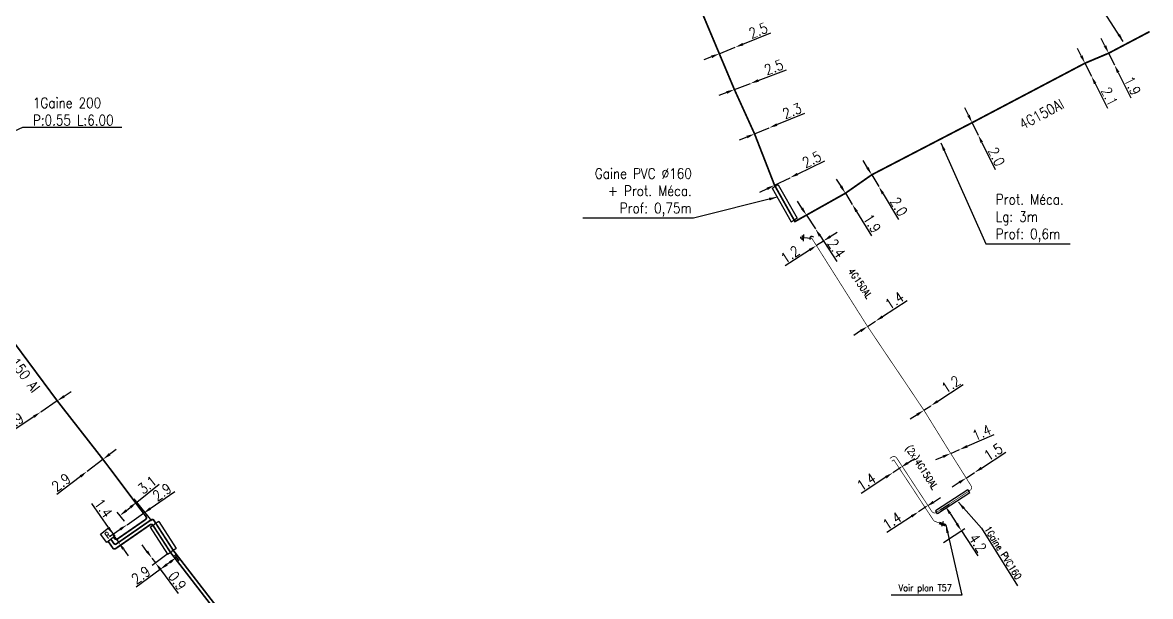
# Model space of a CAD drawing. Header units: millimetres. Extents: x 80000 to 81010, y 144000 to 145002.
# Drawn here: x 80836.8 to 81000.1, y 144500.2 to 144583.4 of the extents above; entities that cross this region are included whole.
import ezdxf
from ezdxf.enums import TextEntityAlignment as Align

# ---------------------------------------------------------------- set-up
doc = ezdxf.new("R2010")
doc.units = ezdxf.units.MM
doc.header["$PDMODE"] = 34
doc.linetypes.add('B_ST_AL', pattern=[2000, 1000, 1000])
doc.linetypes.add('CENTER2', pattern=[28.575000000000003, 19.05, -3.175, 3.175, -3.175])
doc.layers.get('0').update_dxf_attribs({"linetype": 'CONTINUOUS'})
doc.layers.get('Defpoints').update_dxf_attribs({"linetype": 'CONTINUOUS'})
for name, color, linetype in [('B_100', 3, 'CONTINUOUS'), ('B_200', 7, 'CONTINUOUS'), ('B_300', 7, 'CONTINUOUS'), ('B_400', 7, 'CONTINUOUS'), ('B_420', 7, 'CONTINUOUS'), ('B_930', 7, 'CENTER2')]:
    doc.layers.add(name, color=color, linetype=linetype)
doc.styles.add('M_ROMANS', font='ROMANS.shx', dxfattribs={"width": 0.75})
doc.styles.get("Standard").update_dxf_attribs({"font": 'romans.shx', "width": 0.85})
doc.dimstyles.get("Standard").update_dxf_attribs({"dimtxt": 1.5, "dimasz": 1.2, "dimexe": 0.625, "dimexo": 0.625, "dimgap": 0.25, "dimtad": 1, "dimdec": 1, "dimzin": 0, "dimdsep": 46, "dimtxsty": 'Standard', "dimcen": -0.5, "dimadec": 0, "dimazin": 0, "dimtfac": 1, "dimtdec": 1, "dimtmove": 0, "dimatfit": 3, "dimfxl": 0, "dimtolj": 1, "dimtzin": 0, "dimarcsym": 0})

# ---------------------------------------------------------------- blocks, each defined once
blk = doc.blocks.new('*D432')
at = {"layer": 'B_100', "color": 0, "linetype": 'Continuous', "lineweight": -2, "transparency": 16777216}
for p, q in [((80842.79810256534, 144529.2684741205), (80843.79304965766, 144529.9393543508)), ((80841.80315547306, 144528.5975938901), (80839.39869999996, 144526.9763)), ((80838.40375290764, 144526.3054197697), (80834.82964237069, 144523.8954422754))]:
    blk.add_line(p, q, dxfattribs=at)
at = {"layer": 'B_100', "color": 0, "linetype": 'Continuous', "transparency": 16777216}
for points in [[(80842.68628919363, 144529.4342986359), (80842.90991593708, 144529.1026496051), (80841.80315547306, 144528.5975938901)], [(80838.29193953593, 144526.471244285), (80838.51556627938, 144526.1395952543), (80839.39869999996, 144526.9763)]]:
    blk.add_solid(points, dxfattribs=at)
at = {"layer": 'Defpoints', "color": 0, "linetype": 'Continuous', "transparency": 16777216}
for p in [(80841.80315547308, 144528.5975938901), (80839.39869999999, 144526.9763), (80839.39869999996, 144526.9763)]:
    blk.add_point(p, dxfattribs=at)
at = {"layer": 'B_100', "color": 0, "linetype": 'Continuous', "transparency": 16777216, "insert": (80835.5601572344, 144525.5941134843), "char_height": 1.5, "attachment_point": 5, "rotation": 33.99128933798295}
blk.add_mtext('\\A1;2.9', dxfattribs=at)
blk = doc.blocks.new('*D433')
at = {"layer": 'B_100', "color": 0, "linetype": 'Continuous', "lineweight": -2, "transparency": 16777216}
for p, q in [((80849.37202985404, 144520.8474482874), (80850.32679956741, 144521.5743697373)), ((80848.41726014068, 144520.1205268374), (80846.10989999998, 144518.3638)), ((80845.15513028661, 144517.6368785501), (80841.72534741738, 144515.0255863176))]:
    blk.add_line(p, q, dxfattribs=at)
at = {"layer": 'B_100', "color": 0, "linetype": 'Continuous', "transparency": 16777216}
for points in [[(80849.25087627905, 144521.006576573), (80849.49318342903, 144520.6883200018), (80848.41726014068, 144520.1205268374)], [(80845.03397671162, 144517.7960068356), (80845.2762838616, 144517.4777502645), (80846.10989999998, 144518.3638)]]:
    blk.add_solid(points, dxfattribs=at)
at = {"layer": 'Defpoints', "color": 0, "linetype": 'Continuous', "transparency": 16777216}
for p in [(80848.41726014068, 144520.1205268374), (80846.10989999998, 144518.3638), (80846.10989999998, 144518.3638)]:
    blk.add_point(p, dxfattribs=at)
at = {"layer": 'B_100', "color": 0, "linetype": 'Continuous', "transparency": 16777216, "insert": (80842.35708612035, 144516.7634131367), "char_height": 1.5, "attachment_point": 5, "rotation": 37.284117842218706}
blk.add_mtext('\\A1;2.9', dxfattribs=at)
blk = doc.blocks.new('*D434')
at = {"layer": 'B_100', "color": 0, "linetype": 'Continuous', "lineweight": -2, "transparency": 16777216}
for p, q in [((80855.27634310837, 144512.9843480269), (80858.81909930214, 144515.4401851968)), ((80853.93929620924, 144512.8068012559), (80853.93405844737, 144512.8143571775)), ((80851.55593413029, 144511.1546556205), (80851.55069636842, 144511.1622115421)), ((80851.90676223811, 144510.6485559217), (80854.29012431706, 144512.3007015571)), ((80850.9205434468, 144509.9649094518), (80849.93432465552, 144509.2812629821))]:
    blk.add_line(p, q, dxfattribs=at)
at = {"layer": 'B_100', "color": 0, "linetype": 'Continuous', "transparency": 16777216}
for points in [[(80855.16240203008, 144513.1487178254), (80855.39028418667, 144512.8199782283), (80854.29012431706, 144512.3007015571)], [(80850.80660236851, 144510.1292792504), (80851.0344845251, 144509.8005396533), (80851.90676223811, 144510.6485559217)]]:
    blk.add_solid(points, dxfattribs=at)
at = {"layer": 'Defpoints', "color": 0, "linetype": 'Continuous', "transparency": 16777216}
for p in [(80854.29536207893, 144512.2931456354), (80851.90676223811, 144510.6485559217), (80851.91199999998, 144510.641)]:
    blk.add_point(p, dxfattribs=at)
at = {"layer": 'B_100', "color": 0, "linetype": 'Continuous', "transparency": 16777216, "insert": (80856.9711252094, 144515.3759388395), "char_height": 1.5, "attachment_point": 5, "rotation": 34.7296843633913}
blk.add_mtext('\\A1;2.9', dxfattribs=at)
blk = doc.blocks.new('B_200_01')
at = {"color": 0, "linetype": 'Continuous', "flags": 128}
blk.add_lwpolyline([(-0.75, -0.75), (-0.75, 0.75), (0.75, 0.75), (0.75, -0.75)], close=True, dxfattribs=at)
at = {"color": 0, "linetype": 'Continuous', "style": 'M_ROMANS', "width": 0.75}
blk.add_text('R', height=0.8999999999999999, dxfattribs=at).set_placement((0, 0), align=Align.MIDDLE)
at = {"color": 0, "linetype": 'Continuous', "style": 'M_ROMANS', "width": 0.75, "flags": 3}
for tag, p in [('DEF_LEG', (0, -5)), ('DEF_COUP', (0, -7.5)), ('DEF_TYPE', (0, -10))]:
    blk.add_attdef(tag, text='', height=1.2, dxfattribs=at).set_placement(p, align=Align.MIDDLE)
blk = doc.blocks.new('*D435')
at = {"layer": 'B_100', "color": 0, "linetype": 'Continuous', "lineweight": -2, "transparency": 16777216}
for p, q in [((80849.21213969437, 144510.2295801705), (80846.79089178049, 144513.7224383898)), ((80849.97649450207, 144509.2993083666), (80849.3821305437, 144508.8872955095)), ((80850.69337371222, 144508.0927727894), (80849.89578616415, 144509.2433613792)), ((80850.77408205013, 144508.1487197768), (80850.17971809176, 144507.7367069197)), ((80851.37702018203, 144507.1065539981), (80852.06066665181, 144506.1203352068))]:
    blk.add_line(p, q, dxfattribs=at)
at = {"layer": 'B_100', "color": 0, "linetype": 'Continuous', "transparency": 16777216}
for points in [[(80849.37650949293, 144510.3435212488), (80849.04776989581, 144510.1156390922), (80849.89578616415, 144509.2433613792)], [(80851.54138998059, 144507.2204950764), (80851.21265038347, 144506.9926129198), (80850.69337371222, 144508.0927727894)]]:
    blk.add_solid(points, dxfattribs=at)
at = {"layer": 'Defpoints', "color": 0, "linetype": 'Continuous', "transparency": 16777216}
for p in [(80849.89578616415, 144509.2433613792), (80850.49015012252, 144509.6553742363), (80851.28773767059, 144508.5047856465)]:
    blk.add_point(p, dxfattribs=at)
at = {"layer": 'B_100', "color": 0, "linetype": 'Continuous', "transparency": 16777216, "insert": (80848.4815414953, 144513.0388240673), "char_height": 1.5, "attachment_point": 5, "rotation": 304.72968436209976}
blk.add_mtext('\\A1;1.4', dxfattribs=at)
blk = doc.blocks.new('*D436')
at = {"layer": 'B_400', "color": 0, "linetype": 'Continuous', "lineweight": -2, "transparency": 16777216}
for p, q in [((80858.78036256065, 144506.2590515374), (80859.42412955614, 144505.3858649706)), ((80856.44616842478, 144504.5381396465), (80857.08993542028, 144503.6649530797)), ((80858.08736993723, 144505.1768225795), (80857.68492267243, 144504.8801136328)), ((80856.7190492369, 144504.1680121607), (80853.24937888964, 144501.6099571701))]:
    blk.add_line(p, q, dxfattribs=at)
at = {"layer": 'B_400', "color": 0, "linetype": 'Continuous', "transparency": 16777216}
for points in [[(80857.56623909375, 144505.0410925387), (80857.80360625111, 144504.7191347269), (80856.7190492369, 144504.1680121607)], [(80857.96868635855, 144505.3378014854), (80858.20605351591, 144505.0158436736), (80859.05324337276, 144505.8889240516)]]:
    blk.add_solid(points, dxfattribs=at)
at = {"layer": 'Defpoints', "color": 0, "linetype": 'Continuous', "transparency": 16777216}
for p in [(80858.40947637727, 144506.7621106184), (80856.07528224139, 144505.0411987275), (80856.7190492369, 144504.1680121607)]:
    blk.add_point(p, dxfattribs=at)
at = {"layer": 'B_400', "color": 0, "linetype": 'Continuous', "transparency": 16777216, "insert": (80853.90785945213, 144503.337828459), "char_height": 1.5, "attachment_point": 5, "rotation": 36.399929300155584}
blk.add_mtext('\\A1;2.9', dxfattribs=at)
blk = doc.blocks.new('*D445')
at = {"layer": 'B_400', "color": 0, "linetype": 'Continuous', "lineweight": -2, "transparency": 16777216}
for p, q in [((80854.79490234441, 144506.7778762493), (80854.0828046888, 144507.7437524985)), ((80857.67972754268, 144506.3087928138), (80855.53175899902, 144504.7251910166)), ((80855.50699999998, 144505.812), (80856.03481954552, 144505.0960752122)), ((80856.7469172011, 144504.130198963), (80859.30495848173, 144500.660518508))]:
    blk.add_line(p, q, dxfattribs=at)
at = {"layer": 'B_400', "color": 0, "linetype": 'Continuous', "transparency": 16777216}
for points in [[(80854.9558817193, 144506.8965591919), (80854.63392296951, 144506.6591933067), (80855.50699999998, 144505.812)], [(80856.907896576, 144504.2488819056), (80856.58593782621, 144504.0115160204), (80856.03481954552, 144505.0960752122)]]:
    blk.add_solid(points, dxfattribs=at)
at = {"layer": 'Defpoints', "color": 0, "linetype": 'Continuous', "transparency": 16777216}
for p in [(80858.18278808918, 144506.6796770094), (80855.50700000001, 144505.812), (80856.03481954552, 144505.0960752122)]:
    blk.add_point(p, dxfattribs=at)
at = {"layer": 'B_400', "color": 0, "linetype": 'Continuous', "transparency": 16777216, "insert": (80859.18688354359, 144502.5058353238), "char_height": 1.5, "attachment_point": 5, "rotation": 306.3997029047873}
blk.add_mtext('\\A1;0.9', dxfattribs=at)
blk = doc.blocks.new('*D446')
at = {"layer": 'B_400', "color": 0, "linetype": 'Continuous', "lineweight": -2, "transparency": 16777216}
for p, q in [((80853.3121458127, 144513.9064026317), (80856.57149446191, 144516.5032460818)), ((80855.47802712212, 144511.1879629352), (80852.92268477607, 144514.3952227427)), ((80851.5173012015, 144511.1373760327), (80850.47525666296, 144512.4452663712)), ((80851.80325231278, 144512.7042114505), (80852.37361119951, 144513.1586374413))]:
    blk.add_line(p, q, dxfattribs=at)
at = {"layer": 'B_400', "color": 0, "linetype": 'Continuous', "transparency": 16777216}
for points in [[(80851.67862478105, 144512.8606338861), (80851.9278798445, 144512.547789015), (80850.86471769957, 144511.9564462602)], [(80852.24898366779, 144513.3150598769), (80852.49823873123, 144513.0022150058), (80853.3121458127, 144513.9064026317)]]:
    blk.add_solid(points, dxfattribs=at)
at = {"layer": 'Defpoints', "color": 0, "linetype": 'Continuous', "transparency": 16777216}
for p in [(80853.3121458127, 144513.9064026317), (80851.90676223811, 144510.6485559217), (80855.86748815875, 144510.6991428242)]:
    blk.add_point(p, dxfattribs=at)
at = {"layer": 'B_400', "color": 0, "linetype": 'Continuous', "transparency": 16777216, "insert": (80854.85060649684, 144516.4107400458), "char_height": 1.5, "attachment_point": 5, "rotation": 38.54562671829833}
blk.add_mtext('\\A1;3.1', dxfattribs=at)
blk = doc.blocks.new('*D1317')
at = {"layer": 'B_100', "color": 0, "linetype": 'Continuous', "lineweight": -2, "transparency": 16777216}
for p, q in [((80993.54068121701, 144580.077614061), (80993.00867175261, 144581.1532375684)), ((80994.0726906814, 144579.0019905535), (80994.91503900001, 144577.29892)), ((80995.4470484644, 144576.2232964926), (80997.27741435973, 144572.5226394252))]:
    blk.add_line(p, q, dxfattribs=at)
at = {"layer": 'B_100', "color": 0, "linetype": 'Continuous', "transparency": 16777216}
for points in [[(80993.71995180158, 144580.166282305), (80993.36141063241, 144579.9889458169), (80994.0726906814, 144579.0019905535)], [(80995.62631904898, 144576.3119647366), (80995.26777787981, 144576.1346282485), (80994.91503900001, 144577.29892)]]:
    blk.add_solid(points, dxfattribs=at)
at = {"layer": 'Defpoints', "color": 0, "linetype": 'Continuous', "transparency": 16777216}
for p in [(80994.0726906814, 144579.0019905535), (80994.91503900001, 144577.29892), (80994.91503900001, 144577.29892)]:
    blk.add_point(p, dxfattribs=at)
at = {"layer": 'B_100', "color": 0, "linetype": 'Continuous', "transparency": 16777216, "insert": (80997.52458906714, 144574.2784974255), "char_height": 1.5, "attachment_point": 5, "rotation": 296.31725927150995}
blk.add_mtext('\\A1;1.9', dxfattribs=at)
blk = doc.blocks.new('*D1318')
at = {"layer": 'B_100', "color": 0, "linetype": 'Continuous', "lineweight": -2, "transparency": 16777216}
for p, q in [((80990.10568311818, 144578.6262807086), (80989.56911843388, 144579.699639148)), ((80990.64224780248, 144577.5529222691), (80991.581236, 144575.674545)), ((80992.1178006843, 144574.6011865606), (80993.90954346939, 144571.0169360574))]:
    blk.add_line(p, q, dxfattribs=at)
at = {"layer": 'B_100', "color": 0, "linetype": 'Continuous', "transparency": 16777216}
for points in [[(80990.28457619144, 144578.7157081559), (80989.92679004493, 144578.5368532612), (80990.64224780248, 144577.5529222691)], [(80992.29669375755, 144574.690614008), (80991.93890761107, 144574.5117591132), (80991.581236, 144575.674545)]]:
    blk.add_solid(points, dxfattribs=at)
at = {"layer": 'Defpoints', "color": 0, "linetype": 'Continuous', "transparency": 16777216}
for p in [(80990.64224780248, 144577.5529222691), (80991.58123599997, 144575.674545), (80991.581236, 144575.674545)]:
    blk.add_point(p, dxfattribs=at)
at = {"layer": 'B_100', "color": 0, "linetype": 'Continuous', "transparency": 16777216, "insert": (80994.17641978519, 144572.7195193261), "char_height": 1.5, "attachment_point": 5, "rotation": 296.5601598553093}
blk.add_mtext('\\A1;2.1', dxfattribs=at)
blk = doc.blocks.new('*D1319')
at = {"layer": 'B_100', "color": 0, "linetype": 'Continuous', "lineweight": -2, "transparency": 16777216}
for p, q in [((80973.76499456372, 144570.0071457461), (80973.23606177513, 144571.0842855258)), ((80974.29392735232, 144568.9300059663), (80975.175482, 144567.134773)), ((80975.7044147886, 144566.0576332202), (80977.63124137564, 144562.1337668797))]:
    blk.add_line(p, q, dxfattribs=at)
at = {"layer": 'B_100', "color": 0, "linetype": 'Continuous', "transparency": 16777216}
for points in [[(80973.94451786036, 144570.0953012108), (80973.58547126708, 144569.9189902813), (80974.29392735232, 144568.9300059663)], [(80975.88393808524, 144566.145788685), (80975.52489149196, 144565.9694777555), (80975.175482, 144567.134773)]]:
    blk.add_solid(points, dxfattribs=at)
at = {"layer": 'Defpoints', "color": 0, "linetype": 'Continuous', "transparency": 16777216}
for p in [(80974.29392735232, 144568.9300059663), (80975.175482, 144567.134773), (80975.175482, 144567.134773)]:
    blk.add_point(p, dxfattribs=at)
at = {"layer": 'B_100', "color": 0, "linetype": 'Continuous', "transparency": 16777216, "insert": (80977.82991095954, 144563.9979074839), "char_height": 1.5, "attachment_point": 5, "rotation": 296.15348797462184}
blk.add_mtext('\\A1;2.0', dxfattribs=at)
blk = doc.blocks.new('*D1320')
at = {"layer": 'B_100', "color": 0, "linetype": 'Continuous', "lineweight": -2, "transparency": 16777216}
for p, q in [((80959.13790325099, 144562.4002719918), (80958.5220475951, 144563.4301854887)), ((80959.75375890685, 144561.3703584949), (80960.780185, 144559.653836)), ((80961.39604065588, 144558.6239225031), (80963.63951483084, 144554.8720947643))]:
    blk.add_line(p, q, dxfattribs=at)
at = {"layer": 'B_100', "color": 0, "linetype": 'Continuous', "transparency": 16777216}
for points in [[(80959.30955550048, 144562.5029146011), (80958.96625100149, 144562.2976293825), (80959.75375890685, 144561.3703584949)], [(80961.56769290537, 144558.7265651124), (80961.22438840638, 144558.5212798938), (80960.780185, 144559.653836)]]:
    blk.add_solid(points, dxfattribs=at)
at = {"layer": 'Defpoints', "color": 0, "linetype": 'Continuous', "transparency": 16777216}
for p in [(80959.75375890685, 144561.3703584949), (80960.780185, 144559.653836), (80960.780185, 144559.653836)]:
    blk.add_point(p, dxfattribs=at)
at = {"layer": 'B_100', "color": 0, "linetype": 'Continuous', "transparency": 16777216, "insert": (80963.68396681873, 144556.7462649318), "char_height": 1.5, "attachment_point": 5, "rotation": 300.8780871608895}
blk.add_mtext('\\A1;2.0', dxfattribs=at)
blk = doc.blocks.new('*D1321')
at = {"layer": 'B_100', "color": 0, "linetype": 'Continuous', "lineweight": -2, "transparency": 16777216}
for p, q in [((80955.30928888169, 144559.7174259259), (80954.67845502947, 144560.7382337682)), ((80955.94012273394, 144558.6966180836), (80956.938943, 144557.080339)), ((80957.56977685224, 144556.0595311577), (80959.74014570103, 144552.5474660813))]:
    blk.add_line(p, q, dxfattribs=at)
at = {"layer": 'B_100', "color": 0, "linetype": 'Continuous', "transparency": 16777216}
for points in [[(80955.4794235221, 144559.8225649013), (80955.1391542413, 144559.6122869505), (80955.94012273394, 144558.6966180836)], [(80957.73991149265, 144556.1646701331), (80957.39964221185, 144555.9543921823), (80956.938943, 144557.080339)]]:
    blk.add_solid(points, dxfattribs=at)
at = {"layer": 'Defpoints', "color": 0, "linetype": 'Continuous', "transparency": 16777216}
for p in [(80955.94012273394, 144558.6966180836), (80956.938943, 144557.080339), (80956.938943, 144557.080339)]:
    blk.add_point(p, dxfattribs=at)
at = {"layer": 'B_100', "color": 0, "linetype": 'Continuous', "transparency": 16777216, "insert": (80959.82105140467, 144554.3187895752), "char_height": 1.5, "attachment_point": 5, "rotation": 301.71503381010615}
blk.add_mtext('\\A1;1.9', dxfattribs=at)
blk = doc.blocks.new('*D1322')
at = {"layer": 'B_100', "color": 0, "linetype": 'Continuous', "lineweight": -2, "transparency": 16777216}
for p, q in [((80949.64628861955, 144556.5339540396), (80948.99105149275, 144557.5392720528)), ((80950.30152574636, 144555.5286360264), (80951.61199999996, 144553.518)), ((80952.26723712677, 144552.5126819868), (80954.68732425287, 144548.7995877774))]:
    blk.add_line(p, q, dxfattribs=at)
at = {"layer": 'B_100', "color": 0, "linetype": 'Continuous', "transparency": 16777216}
for points in [[(80949.81384162177, 144556.6431602274), (80949.47873561733, 144556.4247478518), (80950.30152574636, 144555.5286360264)], [(80952.43479012899, 144552.6218881746), (80952.09968412455, 144552.403475799), (80951.61199999996, 144553.518)]]:
    blk.add_solid(points, dxfattribs=at)
at = {"layer": 'Defpoints', "color": 0, "linetype": 'Continuous', "transparency": 16777216}
for p in [(80950.30152574638, 144555.5286360264), (80951.61199999996, 144553.518), (80951.61199999996, 144553.518)]:
    blk.add_point(p, dxfattribs=at)
at = {"layer": 'B_100', "color": 0, "linetype": 'Continuous', "transparency": 16777216, "insert": (80954.64266426422, 144550.6995068145), "char_height": 1.5, "attachment_point": 5, "rotation": 303.0951425831746}
blk.add_mtext('\\A1;2.4', dxfattribs=at)
blk = doc.blocks.new('*D1323')
at = {"layer": 'B_100', "color": 0, "linetype": 'Continuous', "lineweight": -2, "transparency": 16777216}
for p, q in [((80949.01210992639, 144561.4809016734), (80952.94315322967, 144563.3930434838)), ((80945.68485432003, 144559.8624548471), (80947.93299999999, 144560.956)), ((80944.60574439363, 144559.3375531737), (80943.52663446724, 144558.8126515002))]:
    blk.add_line(p, q, dxfattribs=at)
at = {"layer": 'B_100', "color": 0, "linetype": 'Continuous', "transparency": 16777216}
for points in [[(80948.92462631417, 144561.6607533278), (80949.09959353863, 144561.301050019), (80947.93299999999, 144560.956)], [(80944.51826078139, 144559.517404828), (80944.69322800587, 144559.1577015192), (80945.68485432003, 144559.8624548471)]]:
    blk.add_solid(points, dxfattribs=at)
at = {"layer": 'Defpoints', "color": 0, "linetype": 'Continuous', "transparency": 16777216}
for p in [(80945.68485432003, 144559.8624548471), (80947.93299999999, 144560.956), (80947.93299999999, 144560.956)]:
    blk.add_point(p, dxfattribs=at)
at = {"layer": 'B_100', "color": 0, "linetype": 'Continuous', "transparency": 16777216, "insert": (80951.07976848003, 144563.5986816873), "char_height": 1.5, "attachment_point": 5, "rotation": 25.939258966984788}
blk.add_mtext('\\A1;2.5', dxfattribs=at)
blk = doc.blocks.new('*D1324')
at = {"layer": 'B_100', "color": 0, "linetype": 'Continuous', "lineweight": -2, "transparency": 16777216}
for p, q in [((80946.02342652399, 144568.6456503083), (80950.06122228985, 144570.3206407883)), ((80942.7905508291, 144567.3045631592), (80944.91501200001, 144568.185849)), ((80941.68213630513, 144566.844761851), (80940.57372178117, 144566.3849605427))]:
    blk.add_line(p, q, dxfattribs=at)
at = {"layer": 'B_100', "color": 0, "linetype": 'Continuous', "transparency": 16777216}
for points in [[(80945.94679297261, 144568.8303860622), (80946.10006007535, 144568.4609145542), (80944.91501200001, 144568.185849)], [(80941.60550275375, 144567.029497605), (80941.7587698565, 144566.660026097), (80942.7905508291, 144567.3045631592)]]:
    blk.add_solid(points, dxfattribs=at)
at = {"layer": 'Defpoints', "color": 0, "linetype": 'Continuous', "transparency": 16777216}
for p in [(80944.91501200001, 144568.185849), (80944.91501200001, 144568.185849), (80942.7905508291, 144567.3045631592)]:
    blk.add_point(p, dxfattribs=at)
at = {"layer": 'B_100', "color": 0, "linetype": 'Continuous', "transparency": 16777216, "insert": (80948.21336391201, 144570.6367249723), "char_height": 1.5, "attachment_point": 5, "rotation": 22.530039376133466}
blk.add_mtext('\\A1;2.3', dxfattribs=at)
blk = doc.blocks.new('*D1325')
at = {"layer": 'B_100', "color": 0, "linetype": 'Continuous', "lineweight": -2, "transparency": 16777216}
for p, q in [((80943.33157767492, 144575.0470390993), (80947.4172374907, 144576.6016360325)), ((80939.87345384393, 144573.7312201264), (80942.210024, 144574.620287)), ((80938.75190016901, 144573.3044680271), (80937.63034649409, 144572.8777159278))]:
    blk.add_line(p, q, dxfattribs=at)
at = {"layer": 'B_100', "color": 0, "linetype": 'Continuous', "transparency": 16777216}
for points in [[(80943.26045232502, 144575.2339647118), (80943.4027030248, 144574.8601134868), (80942.210024, 144574.620287)], [(80938.68077481913, 144573.4913936396), (80938.8230255189, 144573.1175424146), (80939.87345384393, 144573.7312201264)]]:
    blk.add_solid(points, dxfattribs=at)
at = {"layer": 'Defpoints', "color": 0, "linetype": 'Continuous', "transparency": 16777216}
for p in [(80942.21002399999, 144574.620287), (80942.210024, 144574.620287), (80939.87345384393, 144573.7312201264)]:
    blk.add_point(p, dxfattribs=at)
at = {"layer": 'B_100', "color": 0, "linetype": 'Continuous', "transparency": 16777216, "insert": (80945.57955767083, 144576.972341678), "char_height": 1.5, "attachment_point": 5, "rotation": 20.83186128754044}
blk.add_mtext('\\A1;2.5', dxfattribs=at)
blk = doc.blocks.new('*D1326')
at = {"layer": 'B_100', "color": 0, "linetype": 'Continuous', "lineweight": -2, "transparency": 16777216}
for p, q in [((80941.11365882577, 144580.3178233666), (80945.16677026241, 144581.9554055591)), ((80937.68308411304, 144578.9317652363), (80940.00104000002, 144579.868291)), ((80936.5704652873, 144578.4822328698), (80935.45784646156, 144578.0327005032))]:
    blk.add_line(p, q, dxfattribs=at)
at = {"layer": 'B_100', "color": 0, "linetype": 'Continuous', "transparency": 16777216}
for points in [[(80941.03873676466, 144580.5032598375), (80941.18858088685, 144580.1323868956), (80940.00104000002, 144579.868291)], [(80936.49554322619, 144578.6676693407), (80936.64538734838, 144578.2967963988), (80937.68308411304, 144578.9317652363)]]:
    blk.add_solid(points, dxfattribs=at)
at = {"layer": 'Defpoints', "color": 0, "linetype": 'Continuous', "transparency": 16777216}
for p in [(80940.00104, 144579.868291), (80940.00104000002, 144579.868291), (80937.68308411303, 144578.9317652364)]:
    blk.add_point(p, dxfattribs=at)
at = {"layer": 'B_100', "color": 0, "linetype": 'Continuous', "transparency": 16777216, "insert": (80943.32191365148, 144582.2885630009), "char_height": 1.5, "attachment_point": 5, "rotation": 22.000229388554903}
blk.add_mtext('\\A1;2.5', dxfattribs=at)
blk = doc.blocks.new('*D1630')
at = {"layer": 'B_100', "color": 0, "linetype": 'Continuous', "lineweight": -2, "transparency": 16777216}
for p, q in [((80964.97593294721, 144519.6055585498), (80965.97910228993, 144520.2640805842)), ((80961.79923002851, 144517.5202387741), (80958.24633860636, 144515.1879732356)), ((80963.97276360447, 144518.9470365154), (80962.80239937126, 144518.1787608085))]:
    blk.add_line(p, q, dxfattribs=at)
at = {"layer": 'B_100', "color": 0, "linetype": 'Continuous', "transparency": 16777216}
for points in [[(80964.86617927482, 144519.7727534403), (80965.08568661963, 144519.4383636593), (80963.97276360447, 144518.9470365154)], [(80961.68947635611, 144517.6874336646), (80961.90898370091, 144517.3530438837), (80962.80239937126, 144518.1787608085)]]:
    blk.add_solid(points, dxfattribs=at)
at = {"layer": 'Defpoints', "color": 0, "linetype": 'Continuous', "transparency": 16777216}
for p in [(80962.80239937126, 144518.1787608085), (80962.80239937126, 144518.1787608085), (80963.97276360446, 144518.9470365154)]:
    blk.add_point(p, dxfattribs=at)
at = {"layer": 'B_100', "color": 0, "linetype": 'Continuous', "transparency": 16777216, "insert": (80958.97243128408, 144516.8608194399), "char_height": 1.5, "attachment_point": 5, "rotation": 33.282558424912835}
blk.add_mtext('\\A1;1.4', dxfattribs=at)
blk = doc.blocks.new('*D1631')
at = {"layer": 'B_100', "color": 0, "linetype": 'Continuous', "lineweight": -2, "transparency": 16777216}
for p, q in [((80969.6673759848, 144512.7776749041), (80970.96158938351, 144513.6272503485)), ((80971.0976273852, 144512.2811007795), (80972.08541043676, 144510.7763467654)), ((80970.1748580327, 144508.0867302262), (80973.26641650381, 144510.1161576489)), ((80972.74393247112, 144509.7731774226), (80975.14283416774, 144506.1187748169))]:
    blk.add_line(p, q, dxfattribs=at)
at = {"layer": 'B_100', "color": 0, "linetype": 'Continuous', "transparency": 16777216}
for points in [[(80971.26482227567, 144512.3908544519), (80970.93043249473, 144512.1713471072), (80970.43910535082, 144513.2842701223)], [(80972.25260532723, 144510.8861004378), (80971.91821554629, 144510.666593093), (80972.74393247112, 144509.7731774226)]]:
    blk.add_solid(points, dxfattribs=at)
at = {"layer": 'Defpoints', "color": 0, "linetype": 'Continuous', "transparency": 16777216}
for p in [(80969.14489195214, 144512.4346946779), (80972.74393247112, 144509.7731774226), (80969.65237400001, 144507.74375)]:
    blk.add_point(p, dxfattribs=at)
at = {"layer": 'B_100', "color": 0, "linetype": 'Continuous', "transparency": 16777216, "insert": (80975.10861878893, 144507.9931598103), "char_height": 1.5, "attachment_point": 5, "rotation": 303.28255842230436}
blk.add_mtext('\\A1;4.2', dxfattribs=at)
blk = doc.blocks.new('*D1632')
at = {"layer": 'B_100', "color": 0, "linetype": 'Continuous', "lineweight": -2, "transparency": 16777216}
for p, q in [((80968.6985459704, 144513.9346605919), (80969.70171531316, 144514.5931826263)), ((80967.69537662764, 144513.2761385576), (80966.52501239444, 144512.5078628508)), ((80965.52184305168, 144511.8493408164), (80961.96895162945, 144509.517075278))]:
    blk.add_line(p, q, dxfattribs=at)
at = {"layer": 'B_100', "color": 0, "linetype": 'Continuous', "transparency": 16777216}
for points in [[(80968.58879229802, 144514.1018554824), (80968.8082996428, 144513.7674657015), (80967.69537662764, 144513.2761385576)], [(80965.41208937927, 144512.0165357069), (80965.63159672407, 144511.682145926), (80966.52501239444, 144512.5078628508)]]:
    blk.add_solid(points, dxfattribs=at)
at = {"layer": 'Defpoints', "color": 0, "linetype": 'Continuous', "transparency": 16777216}
for p in [(80966.52501239444, 144512.5078628508), (80966.52501239444, 144512.5078628508), (80967.69537662766, 144513.2761385576)]:
    blk.add_point(p, dxfattribs=at)
at = {"layer": 'B_100', "color": 0, "linetype": 'Continuous', "transparency": 16777216, "insert": (80962.6950443072, 144511.1899214823), "char_height": 1.5, "attachment_point": 5, "rotation": 33.282558422579285}
blk.add_mtext('\\A1;1.4', dxfattribs=at)
blk = doc.blocks.new('*D1633')
at = {"layer": 'B_100', "color": 0, "linetype": 'Continuous', "lineweight": -2, "transparency": 16777216}
for p, q in [((80969.3284391573, 144528.5565432623), (80973.02385045098, 144530.9808325098)), ((80967.32171884265, 144527.2400807377), (80968.32507899997, 144527.898312)), ((80966.31835868533, 144526.5818494753), (80965.31499852803, 144525.923618213))]:
    blk.add_line(p, q, dxfattribs=at)
at = {"layer": 'B_100', "color": 0, "linetype": 'Continuous', "transparency": 16777216}
for points in [[(80966.20865347494, 144526.7490761682), (80966.42806389571, 144526.4146227824), (80967.32171884265, 144527.2400807377)], [(80969.21873394691, 144528.7237699552), (80969.43814436768, 144528.3893165695), (80968.32507899997, 144527.898312)]]:
    blk.add_solid(points, dxfattribs=at)
at = {"layer": 'Defpoints', "color": 0, "linetype": 'Continuous', "transparency": 16777216}
for p in [(80967.32171884266, 144527.2400807376), (80968.32507899999, 144527.898312), (80968.32507899997, 144527.898312)]:
    blk.add_point(p, dxfattribs=at)
at = {"layer": 'B_100', "color": 0, "linetype": 'Continuous', "transparency": 16777216, "insert": (80971.2256034888, 144530.9971154287), "char_height": 1.5, "attachment_point": 5, "rotation": 33.265952625795755}
blk.add_mtext('\\A1;1.2', dxfattribs=at)
blk = doc.blocks.new('*D1634')
at = {"layer": 'B_100', "color": 0, "linetype": 'Continuous', "lineweight": -2, "transparency": 16777216}
for p, q in [((80973.58080346831, 144522.0131178803), (80977.48179158515, 144523.6997689148)), ((80971.19431662033, 144520.9812843063), (80972.47934800002, 144521.536887)), ((80970.09286115204, 144520.5050534259), (80968.99140568376, 144520.0288225456))]:
    blk.add_line(p, q, dxfattribs=at)
at = {"layer": 'B_100', "color": 0, "linetype": 'Continuous', "transparency": 16777216}
for points in [[(80970.01348933866, 144520.6886293373), (80970.17223296541, 144520.3214775145), (80971.19431662033, 144520.9812843063)], [(80973.50143165494, 144522.1966937917), (80973.6601752817, 144521.8295419689), (80972.47934800002, 144521.536887)]]:
    blk.add_solid(points, dxfattribs=at)
at = {"layer": 'Defpoints', "color": 0, "linetype": 'Continuous', "transparency": 16777216}
for p in [(80971.19431662033, 144520.9812843063), (80972.47934800002, 144521.536887), (80972.47934800002, 144521.536887)]:
    blk.add_point(p, dxfattribs=at)
at = {"layer": 'B_100', "color": 0, "linetype": 'Continuous', "transparency": 16777216, "insert": (80975.6851661939, 144524.0124383947), "char_height": 1.5, "attachment_point": 5, "rotation": 23.381969851556164}
blk.add_mtext('\\A1;1.4', dxfattribs=at)
blk = doc.blocks.new('*D1635')
at = {"layer": 'B_100', "color": 0, "linetype": 'Continuous', "lineweight": -2, "transparency": 16777216}
for p, q in [((80975.65811799432, 144518.8625637298), (80979.16614400945, 144521.1525131338)), ((80973.43905976482, 144517.4140194349), (80974.65326143755, 144518.2066191434)), ((80972.43420320805, 144516.7580748486), (80971.4293466513, 144516.1021302623))]:
    blk.add_line(p, q, dxfattribs=at)
at = {"layer": 'B_100', "color": 0, "linetype": 'Continuous', "transparency": 16777216}
for points in [[(80975.54879389661, 144519.0300398225), (80975.76744209204, 144518.6950876369), (80974.65326143755, 144518.2066191434)], [(80972.32487911034, 144516.9255509414), (80972.54352730577, 144516.5905987558), (80973.43905976482, 144517.4140194349)]]:
    blk.add_solid(points, dxfattribs=at)
at = {"layer": 'Defpoints', "color": 0, "linetype": 'Continuous', "transparency": 16777216}
for p in [(80973.43905976482, 144517.4140194349), (80974.65326143755, 144518.2066191434), (80974.65326143755, 144518.2066191434)]:
    blk.add_point(p, dxfattribs=at)
at = {"layer": 'B_100', "color": 0, "linetype": 'Continuous', "transparency": 16777216, "insert": (80977.36793879163, 144521.1728911889), "char_height": 1.5, "attachment_point": 5, "rotation": 33.13547185976633}
blk.add_mtext('\\A1;1.5', dxfattribs=at)
blk = doc.blocks.new('*D1636')
at = {"layer": 'B_100', "color": 0, "linetype": 'Continuous', "lineweight": -2, "transparency": 16777216}
for p, q in [((80961.32417247028, 144540.8144607441), (80964.87661809423, 144543.1474052545)), ((80958.1478681477, 144538.7285338878), (80957.14482467741, 144538.0698201437)), ((80959.15091161801, 144539.3872476319), (80960.32112899997, 144540.155747))]:
    blk.add_line(p, q, dxfattribs=at)
at = {"layer": 'B_100', "color": 0, "linetype": 'Continuous', "transparency": 16777216}
for points in [[(80961.21438684626, 144540.9816346559), (80961.4339580943, 144540.6472868324), (80960.32112899997, 144540.155747)], [(80958.03808252368, 144538.8957077995), (80958.25765377173, 144538.5613599761), (80959.15091161801, 144539.3872476319)]]:
    blk.add_solid(points, dxfattribs=at)
at = {"layer": 'Defpoints', "color": 0, "linetype": 'Continuous', "transparency": 16777216}
for p in [(80959.15091161802, 144539.3872476319), (80960.32112899999, 144540.155747), (80960.32112899997, 144540.155747)]:
    blk.add_point(p, dxfattribs=at)
at = {"layer": 'B_100', "color": 0, "linetype": 'Continuous', "transparency": 16777216, "insert": (80963.0529888973, 144543.14615943), "char_height": 1.5, "attachment_point": 5, "rotation": 33.29350856622463}
blk.add_mtext('\\A1;1.4', dxfattribs=at)
blk = doc.blocks.new('*D1637')
at = {"layer": 'B_100', "color": 0, "linetype": 'Continuous', "lineweight": -2, "transparency": 16777216}
for p, q in [((80952.7547522906, 144551.7646966302), (80951.74943427743, 144551.1094595034)), ((80953.76007030379, 144552.419933757), (80954.76538831696, 144553.0751708839)), ((80950.74411626424, 144550.4542223766), (80947.2344792718, 144548.1667427642))]:
    blk.add_line(p, q, dxfattribs=at)
at = {"layer": 'B_100', "color": 0, "linetype": 'Continuous', "transparency": 16777216}
for points in [[(80953.65086411599, 144552.5874867593), (80953.8692764916, 144552.2523807549), (80952.7547522906, 144551.7646966302)], [(80950.63491007643, 144550.6217753788), (80950.85332245205, 144550.2866693744), (80951.74943427743, 144551.1094595034)]]:
    blk.add_solid(points, dxfattribs=at)
at = {"layer": 'Defpoints', "color": 0, "linetype": 'Continuous', "transparency": 16777216}
for p in [(80952.75475229058, 144551.7646966302), (80952.7547522906, 144551.7646966302), (80951.74943427743, 144551.1094595034)]:
    blk.add_point(p, dxfattribs=at)
at = {"layer": 'B_100', "color": 0, "linetype": 'Continuous', "transparency": 16777216, "insert": (80947.94060782241, 144549.820629018), "char_height": 1.5, "attachment_point": 5, "rotation": 33.09514258433879}
blk.add_mtext('\\A1;1.2', dxfattribs=at)
blk = doc.blocks.new('B_300_05')
at = {"color": 0, "linetype": 'Continuous'}
blk.add_arc((0, 0), 1, 270, 90, dxfattribs=at)
at = {"color": 0, "linetype": 'Continuous', "style": 'M_ROMANS', "width": 0.75, "flags": 3}
for tag, p in [('DEF_LEG', (0, -5)), ('DEF_COUP', (0, -7.5)), ('DEF_TYPE', (0, -10))]:
    blk.add_attdef(tag, text='', height=1.2, dxfattribs=at).set_placement(p, align=Align.MIDDLE)
blk = doc.blocks.new('Symbole_MALT')
at = {"flags": 128}
for points in [[(0, 0), (0, -2.5)], [(-1, -2.5), (1, -2.5)], [(-0.625, -2.899999999994179), (0.625, -2.899999999994179)], [(-0.25, -3.299999999988358), (0.25, -3.299999999988358)]]:
    blk.add_lwpolyline(points, dxfattribs=at)
blk = doc.blocks.new('B_300_04')
at = {"color": 0, "linetype": 'Continuous'}
blk.add_line((0, 0.75), (0, -0.75), dxfattribs=at)
blk.add_solid([(-1, 0.375), (-1, -0.375), (1, 0.375), (1, -0.375)], dxfattribs=at)
at = {"color": 0, "linetype": 'Continuous', "style": 'M_ROMANS', "width": 0.75, "flags": 3}
for tag, p in [('DEF_COUP', (0, -6.75)), ('DEF_LEG', (0, -4.25)), ('DEF_TYPE', (0, -9.25))]:
    blk.add_attdef(tag, text='', height=1.2, dxfattribs=at).set_placement(p, align=Align.MIDDLE)

msp = doc.modelspace()

# ---------------------------------------------------------------- linework, layer by layer
at = {"layer": 'B_100', "linetype": 'B_ST_AL', "flags": 128}
for points in [[(81000, 144582.1288331085, 0.25, 0.25, 0), (80994.0726906814, 144579.0019905535, 0.25, 0.25, 0), (80990.64224780248, 144577.5529222691, 0.25, 0.25, 0), (80974.29392735232, 144568.9300059663, 0.25, 0.25, 0), (80959.75375890685, 144561.3703584949, 0.25, 0.25, 0), (80955.94012273394, 144558.6966180836, 0.25, 0.25, 0), (80950.30152574636, 144555.5286360264, 0.25, 0.25, 0), (80948.64322518691, 144554.5969385794, 0.25, 0.25, 0), (80945.68485432003, 144559.8624548471, 0.25, 0.25, 0), (80942.7905508291, 144567.3045631592, 0.25, 0.25, 0), (80939.87345384393, 144573.7312201264, 0.25, 0.25, 0), (80937.68308411303, 144578.9317652363, 0.25, 0.25, 0), (80935.22894722158, 144584.776386563, 0.25, 0.25, 0), (80932.84664209874, 144590.5130174045, 0.25, 0.25, 0), (80929.67697918456, 144595.3634789327, 0.25, 0.25, 0), (80927.94365981285, 144598.3887835532, 0.25, 0.25, 0), (80920.0866811882, 144593.8672256524, 0.25, 0.25, 0), (80918.79145949308, 144596.4761557234, 0.25, 0.25, 0), (80917.35594360551, 144599.8257611123, 0.25, 0.25, 0), (80916.52153927601, 144599.2699598491, 0, 0, 0)], [(80849.1521928877, 144508.2628221096, 0.25, 0.25, 0), (80849.84596523712, 144507.2619958667, 0.25, 0.25, 0.4142135623666258), (80850.26343155239, 144507.1863527863, 0.25, 0.25, 0), (80855.24123420822, 144510.6369635869, 0.25, 0.25, -0.4238618001461365), (80855.66417742964, 144510.5531358709, 0.25, 0.25, 0), (80858.19945004061, 144506.6265048002, 0.25, 0.25, 0), (80867.5945043027, 144494.438205526, 0.25, 0.25, 0), (80870.54959114216, 144490.793883471, 0.25, 0.25, 0), (80873.9975034695, 144486.4975722635, 0.25, 0.25, 0.2003780642972035), (80874.85914649484, 144486.5153934079, 0.25, 0.25, 0), (80875.33336953765, 144486.7833987243, 0.25, 0.25, 0.170537400229995), (80878.6907137526, 144490.6223446986, 0.25, 0.25, -0.2690095033532992), (80880.39400000029, 144491.4000000002, 0.25, 0.25, -0.2883715028213111), (80881.37391640071, 144490.9239219234, 0.25, 0.25, 0), (80882.19214096955, 144489.7524751582, 0.25, 0.25, 0), (80889.03573214958, 144480.9057168087, 0.25, 0.25, 0), (80900.30339148128, 144465.7100720467, 0.25, 0.25, 0), (80913.18607178789, 144448.699518272, 0.25, 0.25, 0), (80913.37850411132, 144448.3891058339, 0.25, 0.25, 0), (80913.52010819144, 144448.0227244974, 0.25, 0.25, 0), (80913.59180431487, 144447.6374624489, 0.25, 0.25, 0), (80913.59208522482, 144447.2430648411, 0.25, 0.25, 0), (80913.5179430713, 144446.8634627512, 0.25, 0.25, 0), (80913.37495506498, 144446.5132477919, 0.25, 0.25, 0), (80913.18416368746, 144446.206952479, 0.25, 0.25, 0), (80912.97242025528, 144445.9560569552, 0.25, 0.25, 0), (80911.93577568508, 144444.8817056714, 0.25, 0.25, -0.4145551968329652), (80911.51132764059, 144444.8743717466, 0.25, 0.25, 0), (80911.0522308147, 144445.3183906672, 0, 0, 0)], [(80849.56311738408, 144508.5476748054, 0.25, 0.25, 0), (80849.97203703772, 144507.9577730588, 0.25, 0.25, 0.414213562368391), (80850.38950335298, 144507.8821299785, 0.25, 0.25, 0), (80855.38102238676, 144511.3422489668, 0.25, 0.25, -0.4238618001455049), (80855.80396560818, 144511.2584212507, 0.25, 0.25, 0), (80858.6195027139, 144506.8977164365, 0.25, 0.25, 0), (80867.98287012785, 144494.7531213654, 0.25, 0.25, 0), (80870.93875302243, 144491.1078175858, 0.25, 0.25, 0), (80874.29083060709, 144486.9309223726, 0.25, 0.25, 0.1437882458262266), (80874.6376870627, 144486.9645600142, 0.25, 0.25, 0), (80875.08736441957, 144487.2186934312, 0.25, 0.25, 0.1724970886060986), (80878.24668315268, 144490.8590850862, 0.25, 0.25, -0.2706098730712678), (80880.39307792406, 144491.9019412941, 0.25, 0.25, -0.2762664087916459), (80881.79061902504, 144491.2005076239, 0.25, 0.25, 0), (80882.59507538582, 144490.0487727121, 0.25, 0.25, 0), (80889.43432984753, 144481.2076204688, 0.25, 0.25, 0), (80900.70351371622, 144466.0099197055, 0.25, 0.25, 0), (80913.59874702158, 144448.9827906952, 0.25, 0.25, 0), (80913.82805878944, 144448.6128880527, 0.25, 0.25, 0), (80914.0031912743, 144448.15975652, 0.25, 0.25, 0), (80914.09177146106, 144447.6837672674, 0.25, 0.25, 0), (80914.0921196789, 144447.1948693866, 0.25, 0.25, 0), (80913.99930820939, 144446.7196818433, 0.25, 0.25, 0), (80913.82180690656, 144446.28493481, 0.25, 0.25, 0), (80913.5895115847, 144445.9120093182, 0.25, 0.25, 0), (80913.34379106828, 144445.62085423, 0.25, 0.25, 0), (80911.94799890144, 144444.1742917828, 0.25, 0.25, -0.4145551968322966), (80911.52355085695, 144444.166957858, 0.25, 0.25, 0), (80910.70462859134, 144444.9589846373, 0, 0, 0)]]:
    msp.add_lwpolyline(points, format="xyseb", dxfattribs=at)
for points, const_width in [([(80849.97404188046, 144508.8325275012), (80850.09810883837, 144508.6535502509, 0.4142135623724965), (80850.51557515364, 144508.5779071705), (80854.58009778561, 144511.3954326257, 0.4253795785080569), (80854.6490748203, 144511.8221356918), (80848.41726014068, 144520.1205268374), (80841.8031554731, 144528.5975938901), (80834.59694494726, 144538.325724431), (80826.93217243976, 144548.7515369455), (80820.7364621988, 144557.1591773545, 0.2102044082531579), (80820.52698389685, 144557.2794915645), (80819.22554191726, 144557.4192415326, -0.1995940746953349), (80819.02351084915, 144557.5298691958), (80816.31405526579, 144560.9093143196, 0.4165789723415493), (80815.89045394828, 144560.954196098), (80814.87382092608, 144560.1255502651, -0.4206377394170538), (80814.44764966014, 144560.1736832459), (80813.40823139876, 144561.5074698922)], 0.25), ([(80951.09009734733, 144552.1536952463), (80951.74943427743, 144551.1094595034), (80959.15091161801, 144539.3872476319), (80967.32171884266, 144527.2400807376), (80971.19431662033, 144520.9812843063), (80973.43905976479, 144517.4140194349), (80974.13991855382, 144516.3002399168, -0.4085917372020603), (80973.9911161248, 144515.6159575666), (80969.14489195215, 144512.4346946779, -0.4142135623821899), (80968.452520545, 144512.5782977231), (80967.90437024072, 144513.413330648), (80963.37641319695, 144520.3110614067, 0.4142135623762076), (80962.6840417898, 144520.4546644519), (80962.3914507318, 144520.2625955254)], 0.1), ([(80962.66583491278, 144519.8446082993), (80962.95842597079, 144520.0366772258), (80967.48638301456, 144513.1389464671), (80968.30891749986, 144511.8859263159), (80968.69037192434, 144511.3048320407, 0.1989123673809712), (80969.00681646344, 144511.0896357046), (80969.99722673894, 144510.735818272)], 0.1)]:
    msp.add_lwpolyline(points, format="xyb", dxfattribs=dict(at, const_width=const_width))
at = {"layer": 'B_100', "linetype": 'B_ST_AL', "const_width": 0.25, "flags": 128}
msp.add_lwpolyline([(80970.23252787496, 144510.6517585183), (80970.23277310668, 144510.6516709109)], dxfattribs=at)
at = {"layer": 'B_400', "color": 7, "linetype": 'CONTINUOUS'}
for p, q in [((80946.224362815, 144559.9229761614), (80945.78845192654, 144559.6780645502)), ((80946.224362815, 144559.9229761614), (80948.95421802922, 144555.0641881035)), ((80945.35254103807, 144559.43315293896), (80945.78845192654, 144559.6780645502)), ((80945.35254103807, 144559.43315293896), (80948.08239625228, 144554.57436488106)), ((80948.95421802922, 144555.0641881035), (80948.51830714075, 144554.8192764923)), ((80948.08239625228, 144554.57436488106), (80948.51830714075, 144554.8192764923)), ((80973.6744095154, 144515.7071103913), (80969.00769986166, 144512.643688291)), ((80973.6744095154, 144515.7071103913), (80973.81160160589, 144515.4981167782)), ((80973.94879369639, 144515.28912316513), (80969.28208404264, 144512.22570106483)), ((80973.94879369639, 144515.28912316513), (80973.81160160589, 144515.4981167782)), ((80969.00769986166, 144512.643688291), (80969.14489195215, 144512.4346946779)), ((80969.28208404264, 144512.22570106483), (80969.14489195215, 144512.4346946779)), ((80856.4975671687, 144511.10596027868), (80855.86748815875, 144510.69914282428)), ((80856.4975671687, 144511.10596027868), (80859.0311398011, 144507.1819621354)), ((80855.23740914882, 144510.29232536984), (80855.86748815875, 144510.69914282428)), ((80855.23740914882, 144510.29232536984), (80857.77098178121, 144506.36832722655)), ((80857.77098178121, 144506.36832722655), (80858.40106079116, 144506.77514468099)), ((80859.0311398011, 144507.1819621354), (80858.40106079116, 144506.77514468099))]:
    msp.add_line(p, q, dxfattribs=at)

# ---------------------------------------------------------------- block references
at = {"layer": 'B_200', "linetype": 'ByBlock', "rotation": 37.75682827463151}
msp.add_blockref('B_200_01', (80849.10388375398, 144509.1406372603), dxfattribs=at)
at = {"layer": 'B_300'}
for name, p, xscale, yscale, zscale, rotation in [('Symbole_MALT', (80951.09009734733, 144552.1536952463), 0.5, 0.5, 0.5, 266.0229879070662), ('B_300_05', (80951.09009734732, 144552.1536952463), 0.3, 0.3, 0.3, 123.0951425842681)]:
    msp.add_blockref(name, p, dxfattribs=dict(at, xscale=xscale, yscale=yscale, zscale=zscale, rotation=rotation))
at = {"layer": 'B_300', "ltscale": 0.5, "xscale": 0.5, "yscale": 0.5, "zscale": 0.5, "rotation": 340.3410722967608}
msp.add_blockref('B_300_04', (80969.99722673894, 144510.735818272), dxfattribs=at)

# ---------------------------------------------------------------- texts
at = {"layer": 'B_100', "linetype": 'Continuous', "width": 0.85}
for s, rotation, p in [('4G150Al', 27.8093910706375, (80984.34787363018, 144570.1793271611)), ('4x150 Al', 306.5295699562686, (80836.54162938055, 144533.1392341926))]:
    msp.add_text(s, height=1.5, rotation=rotation, dxfattribs=at).set_placement(p, align=Align.MIDDLE)
for s, rotation, p in [('4G150AL', 304.4562007277608, (80956.27479990617, 144547.3949321684)), ('(2x)4G150AL', 302.8831447706099, (80964.60918811099, 144521.7690995746))]:
    msp.add_text(s, height=1, rotation=rotation, dxfattribs=at).set_placement(p)
at = {"layer": 'B_400', "linetype": 'Continuous', "insert": (80838.2688653428, 144570.5441892138), "char_height": 1.5, "attachment_point": 4}
msp.add_mtext('\\A1;1Gaine 200\\PP:0.55 L:6.00', dxfattribs=at)
at = {"layer": 'B_400', "color": 7, "linetype": 'Continuous', "insert": (80933.70348751049, 144555.3431837839), "char_height": 1.5, "attachment_point": 9}
msp.add_mtext('Gaine PVC %%C160\\P+ Prot. Méca.\\PProf: 0,75m', dxfattribs=at)
at = {"layer": 'B_400', "linetype": 'Continuous', "insert": (80976.02357048751, 144510.0399261527), "char_height": 1, "attachment_point": 7, "rotation": 301.98754833907094}
msp.add_mtext('1Gaine PVC160', dxfattribs=at)
at = {"layer": 'B_420', "color": 7, "linetype": 'Continuous', "insert": (80977.7310119022, 144551.600890314), "char_height": 1.5, "attachment_point": 7}
msp.add_mtext('Prot. Méca.\\PLg: 3m\\PProf: 0,6m', dxfattribs=at)
at = {"layer": 'B_930', "linetype": 'Continuous', "insert": (80971.35269088011, 144500.6554587082), "char_height": 1, "attachment_point": 9}
msp.add_mtext('Voir plan T57', dxfattribs=at)

# ---------------------------------------------------------------- dimensions: what is measured, and where the dimension line sits
at = {"layer": 'B_100', "linetype": 'Continuous'}
for base, p1, p2, angle, picture, middle in [((80940.00104000002, 144579.868291), (80937.68308411303, 144578.9317652363), (80940.00104, 144579.868291), 202.0002293885549, '*D1326', (80943.69652395695, 144581.3613806461)), ((80994.91503900001, 144577.29892), (80994.07269068138, 144579.0019905535), (80994.915039, 144577.29892), 116.31725927151, '*D1317', (80996.62823614426, 144573.8351562052)), ((80991.581236, 144575.674545), (80990.64224780246, 144577.5529222691), (80991.581236, 144575.674545), 116.5601598553093, '*D1318', (80993.28195441898, 144572.2723820892)), ((80942.210024, 144574.620287), (80939.87345384393, 144573.7312201264), (80942.210024, 144574.620287), 200.8318612875405, '*D1325', (80945.93518442026, 144576.0377136155)), ((80944.91501200001, 144568.185849), (80942.79055082909, 144567.3045631592), (80944.915012, 144568.185849), 202.5300393761335, '*D1324', (80948.5965316689, 144569.7130462024)), ((80975.175482, 144567.134773), (80974.29392735232, 144568.9300059663), (80975.175482, 144567.134773), 116.1534879746218, '*D1319', (80976.93229447641, 144563.5571301601)), ((80947.93299999999, 144560.956), (80945.68485432003, 144559.8624548471), (80947.933, 144560.956), 205.9392589669848, '*D1323', (80951.51718654123, 144562.6994234153)), ((80960.780185, 144559.653836), (80959.75375890685, 144561.3703584949), (80960.780185, 144559.653836), 120.8780871608895, '*D1320', (80962.8257055713, 144556.2330518852)), ((80956.938943, 144557.080339), (80955.94012273394, 144558.6966180836), (80956.938943, 144557.080339), 121.7150338101061, '*D1321', (80958.97037820276, 144553.7930946984)), ((80951.61199999996, 144553.518), (80950.30152574638, 144555.5286360264), (80951.612, 144553.518), 123.0951425831746, '*D1322', (80953.80489925321, 144550.1534758755)), ((80952.7547522906, 144551.7646966302), (80951.74943427743, 144551.1094595034), (80952.7547522906, 144551.7646966302), 213.0951425843388, '*D1637', (80948.48663876143, 144548.982864007)), ((80960.32112899997, 144540.155747), (80959.15091161802, 144539.3872476319), (80960.32112899999, 144540.155747), 213.2935085662246, '*D1636', (80963.6019170174, 144542.3102898714)), ((80968.32507899997, 144527.898312), (80967.32171884268, 144527.2400807377), (80968.325079, 144527.898312), 213.2659526257957, '*D1633', (80971.77412954075, 144530.1609819643)), ((80972.47934800002, 144521.536887), (80971.19431662033, 144520.9812843063), (80972.47934800001, 144521.536887), 203.3819698515561, '*D1634', (80976.08202526085, 144523.0945588377)), ((80974.65326143755, 144518.2066191434), (80973.43905976479, 144517.4140194349), (80974.65326143755, 144518.2066191434), 213.1354718597663, '*D1635', (80977.91455928024, 144520.3355107249)), ((80962.80239937126, 144518.1787608085), (80963.97276360448, 144518.9470365154), (80962.80239937124, 144518.1787608085), 33.28255842491283, '*D1630', (80959.52119964609, 144516.0248449877)), ((80966.52501239444, 144512.5078628508), (80967.69537662764, 144513.2761385576), (80966.52501239443, 144512.5078628508), 33.28255842257929, '*D1632', (80963.24381266918, 144510.3539470301)), ((80972.74393247112, 144509.7731774226), (80969.14489195216, 144512.4346946779), (80969.652374, 144507.74375), 123.2825584223044, '*D1631', (80974.27264433664, 144507.4443914484))]:
    dim = msp.add_linear_dim(base=base, p1=p1, p2=p2, angle=angle, dimstyle='Standard', override={"dimfxl": 1.25}, dxfattribs=at)
    dim.commit()
    dim.dimension.update_dxf_attribs({"geometry": picture, "text_midpoint": middle, "dimtype": 160})
for base, p1, p2, angle, picture, middle in [((80839.39869999996, 144526.9763), (80841.80315547308, 144528.5975938901), (80839.3987, 144526.9763), 213.99128933798292, '*D432', (80836.11922409304, 144524.7649909073)), ((80846.10989999998, 144518.3638), (80848.41726014066, 144520.1205268374), (80846.10989999998, 144518.3638), 217.2841178422187, '*D433', (80842.9628539953, 144515.9677717088)), ((80851.90676223811, 144510.6485559217), (80854.29536207895, 144512.2931456354), (80851.91199999998, 144510.641), 214.7296843633913, '*D434', (80857.54083060092, 144514.5540898468)), ((80849.89578616415, 144509.2433613792), (80851.2877376706, 144508.5047856465), (80850.49015012252, 144509.6553742363), 124.72968436345694, '*D435', (80847.65969250255, 144512.4691186758))]:
    dim = msp.add_linear_dim(base=base, p1=p1, p2=p2, angle=angle, dimstyle='Standard', dxfattribs=at)
    dim.commit()
    dim.dimension.update_dxf_attribs({"geometry": picture, "text_midpoint": middle, "dimtype": 161})
at = {"layer": 'B_400', "linetype": 'Continuous'}
for base, p1, p2, angle, picture, middle, dimtype in [((80853.3121458127, 144513.9064026317), (80851.90676223811, 144510.6485559217), (80855.86748815875, 144510.6991428242), 38.54562671829832, '*D446', (80855.47374415543, 144515.6286278681), 160), ((80856.03481954552, 144505.0960752122), (80855.507, 144505.812), (80858.18278808918, 144506.6796770094), 306.3997029047873, '*D445', (80858.3819866692, 144501.9124206108), 160), ((80856.7190492369, 144504.1680121607), (80858.40947637726, 144506.7621106184), (80856.07528224142, 144505.0411987275), 216.39992930061842, '*D436', (80854.50127734552, 144502.5329339294), 161)]:
    dim = msp.add_linear_dim(base=base, p1=p1, p2=p2, angle=angle, dimstyle='Standard', dxfattribs=at)
    dim.commit()
    dim.dimension.update_dxf_attribs({"geometry": picture, "text_midpoint": middle, "dimtype": dimtype})

# ---------------------------------------------------------------- leaders
at = {"layer": 'B_400', "linetype": 'Continuous', "annotation_type": 0, "has_hookline": 1, "hookline_direction": 0, "text_width": 12.87142857142857}
msp.add_leader([(80816.23460296221, 144558.6796435691), (80836.81886534281, 144568.2941892138), (80838.0188653428, 144568.2941892138)], dimstyle='Standard', dxfattribs=at)
at = {"layer": 'B_400', "color": 7, "linetype": 'Continuous', "annotation_type": 0, "has_hookline": 1, "hookline_direction": 1, "text_width": 15.78571428571428}
msp.add_leader([(80946.08011744222, 144558.1381613492), (80933.95348751049, 144555.0931837839)], dimstyle='Standard', override={"dimfxl": 1.25}, dxfattribs=at)
at = {"layer": 'B_400', "linetype": 'Continuous', "annotation_type": 0, "has_hookline": 1, "hookline_direction": 0, "text_width": 9.592857142857138, "horizontal_direction": (0.5297349518049755, -0.8481632394982586, 0)}
msp.add_leader([(80972.30255632444, 144513.9094123584), (80975.67909593969, 144510.1195332247)], dimstyle='Standard', override={"dimfxl": 1.25}, dxfattribs=at)
at = {"layer": 'B_420', "color": 7, "linetype": 'Continuous', "annotation_type": 0, "has_hookline": 1, "text_width": 10.74642857142857}
for points, hookline_direction in [([(80996.1893866544, 144580.6839217505), (80988.3448401187, 144592.945741004), (80987.14484011871, 144592.945741004)], 1), ([(80969.772208408, 144566.0155573301), (80976.2810119022, 144551.350890314), (80977.4810119022, 144551.350890314)], 0)]:
    msp.add_leader(points, dimstyle='Standard', override={"dimfxl": 1.25}, dxfattribs=dict(at, hookline_direction=hookline_direction))
at = {"layer": 'B_930', "linetype": 'Continuous', "annotation_type": 0, "has_hookline": 1, "hookline_direction": 1, "text_width": 8.783333333333331}
msp.add_leader([(80970.48899179358, 144510.6261370959), (80972.80269088011, 144500.4054587082), (80971.60269088011, 144500.4054587082)], dimstyle='Standard', override={"dimfxl": 1.25}, dxfattribs=at)

doc.saveas('drawing.dxf')
